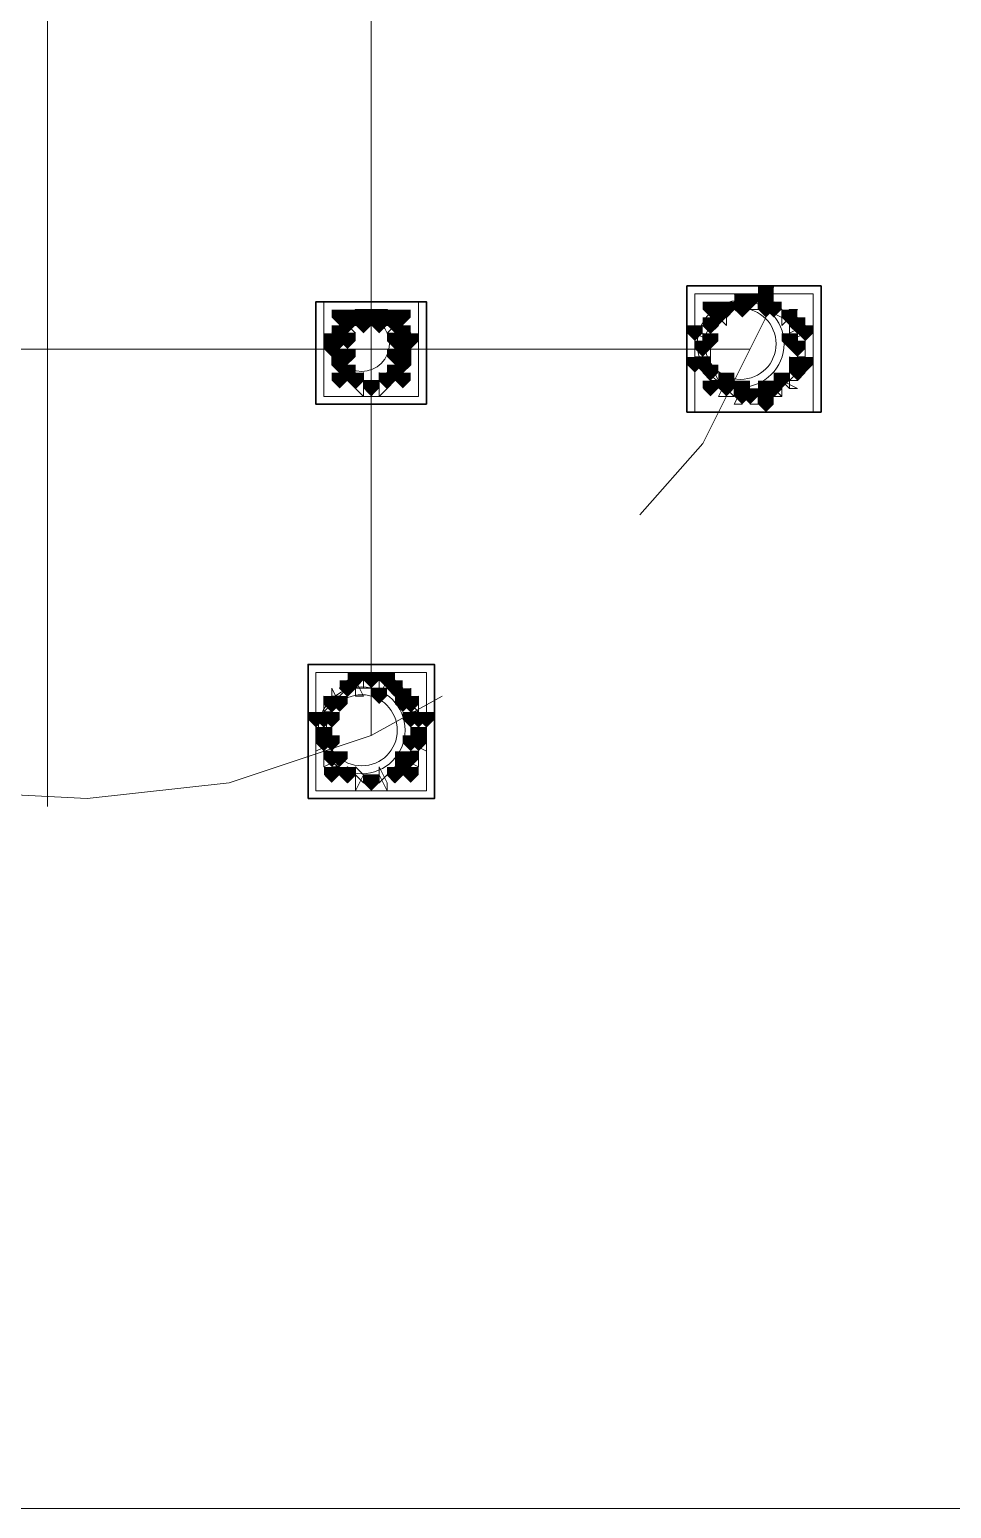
# Model space of a CAD drawing. Header units: millimetres. Extents: x 2315 to 4619, y 1334 to 1897.
# Drawn here: x 3555.89 to 3563.02, y 1530.21 to 1541.67 of the extents above; entities that cross this region are included whole.
import ezdxf

# ---------------------------------------------------------------- set-up
doc = ezdxf.new("R2010")
doc.units = ezdxf.units.MM
for name, color, linetype, true_color in [('PDF_10', 7, 'Continuous', 0x00b85c), ('PDF_AXIS', 7, 'Continuous', 0x00b85c), ('PDF_柱构件', 7, 'Continuous', 0x00b85c), ('PDF_转运站初步方案', 7, 'Continuous', 0x00b85c)]:
    doc.layers.add(name, color=color, linetype=linetype, true_color=true_color)
doc.layers.add('PDF_中心线层', color=1, linetype='Continuous')
doc.layers.add('PDF_粗实线层', color=7, linetype='Continuous')

msp = doc.modelspace()

# ---------------------------------------------------------------- hatches: boundary and pattern name
at = {"layer": 'PDF_10', "transparency": 33554559}
for points in [[(3561.467, 1539.62), (3561.406, 1539.62), (3561.406, 1539.558), (3561.467, 1539.497), (3561.528, 1539.558), (3561.528, 1539.62)], [(3561.467, 1539.62), (3561.406, 1539.62), (3561.406, 1539.558), (3561.467, 1539.497), (3561.528, 1539.558), (3561.528, 1539.62)], [(3561.467, 1539.62), (3561.406, 1539.62), (3561.406, 1539.558), (3561.467, 1539.497), (3561.528, 1539.558), (3561.528, 1539.62)], [(3558.413, 1539.497), (3558.351, 1539.497), (3558.351, 1539.436), (3558.413, 1539.375), (3558.474, 1539.436), (3558.474, 1539.497)], [(3558.413, 1539.497), (3558.351, 1539.497), (3558.351, 1539.436), (3558.413, 1539.375), (3558.474, 1539.436), (3558.474, 1539.497)], [(3558.535, 1539.497), (3558.474, 1539.497), (3558.474, 1539.436), (3558.535, 1539.375), (3558.596, 1539.436), (3558.596, 1539.497)], [(3558.535, 1539.497), (3558.474, 1539.497), (3558.474, 1539.436), (3558.535, 1539.375), (3558.596, 1539.436), (3558.596, 1539.497)], [(3558.657, 1539.497), (3558.596, 1539.497), (3558.596, 1539.436), (3558.657, 1539.375), (3558.718, 1539.436), (3558.718, 1539.497)], [(3558.657, 1539.497), (3558.596, 1539.497), (3558.596, 1539.436), (3558.657, 1539.375), (3558.718, 1539.436), (3558.718, 1539.497)], [(3561.283, 1539.558), (3561.222, 1539.558), (3561.222, 1539.497), (3561.283, 1539.436), (3561.344, 1539.497), (3561.344, 1539.558)], [(3561.283, 1539.558), (3561.222, 1539.558), (3561.222, 1539.497), (3561.283, 1539.436), (3561.344, 1539.497), (3561.344, 1539.558)], [(3561.283, 1539.558), (3561.222, 1539.558), (3561.222, 1539.497), (3561.283, 1539.436), (3561.344, 1539.497), (3561.344, 1539.558)], [(3561.65, 1539.558), (3561.589, 1539.558), (3561.589, 1539.497), (3561.65, 1539.436), (3561.711, 1539.497), (3561.711, 1539.558)], [(3561.65, 1539.558), (3561.589, 1539.558), (3561.589, 1539.497), (3561.65, 1539.436), (3561.711, 1539.497), (3561.711, 1539.558)], [(3558.29, 1539.375), (3558.229, 1539.375), (3558.229, 1539.314), (3558.29, 1539.253), (3558.351, 1539.314), (3558.351, 1539.375)], [(3558.29, 1539.375), (3558.229, 1539.375), (3558.229, 1539.314), (3558.29, 1539.253), (3558.351, 1539.314), (3558.351, 1539.375)], [(3558.29, 1539.375), (3558.229, 1539.375), (3558.229, 1539.314), (3558.29, 1539.253), (3558.351, 1539.314), (3558.351, 1539.375)], [(3558.779, 1539.375), (3558.718, 1539.375), (3558.718, 1539.314), (3558.779, 1539.253), (3558.84, 1539.314), (3558.84, 1539.375)], [(3558.779, 1539.375), (3558.718, 1539.375), (3558.718, 1539.314), (3558.779, 1539.253), (3558.84, 1539.314), (3558.84, 1539.375)], [(3558.779, 1539.375), (3558.718, 1539.375), (3558.718, 1539.314), (3558.779, 1539.253), (3558.84, 1539.314), (3558.84, 1539.375)], [(3561.161, 1539.436), (3561.1, 1539.436), (3561.1, 1539.375), (3561.161, 1539.314), (3561.222, 1539.375), (3561.222, 1539.436)], [(3561.161, 1539.436), (3561.1, 1539.436), (3561.1, 1539.375), (3561.161, 1539.314), (3561.222, 1539.375), (3561.222, 1539.436)], [(3561.161, 1539.436), (3561.1, 1539.436), (3561.1, 1539.375), (3561.161, 1539.314), (3561.222, 1539.375), (3561.222, 1539.436)], [(3561.833, 1539.436), (3561.772, 1539.436), (3561.772, 1539.375), (3561.833, 1539.314), (3561.894, 1539.375), (3561.894, 1539.436)], [(3561.833, 1539.436), (3561.772, 1539.436), (3561.772, 1539.375), (3561.833, 1539.314), (3561.894, 1539.375), (3561.894, 1539.436)], [(3558.229, 1539.253), (3558.168, 1539.253), (3558.168, 1539.192), (3558.229, 1539.131), (3558.29, 1539.192), (3558.29, 1539.253)], [(3558.229, 1539.253), (3558.168, 1539.253), (3558.168, 1539.192), (3558.229, 1539.131), (3558.29, 1539.192), (3558.29, 1539.253)], [(3558.779, 1539.253), (3558.718, 1539.253), (3558.718, 1539.192), (3558.779, 1539.131), (3558.84, 1539.192), (3558.84, 1539.253)], [(3558.779, 1539.253), (3558.718, 1539.253), (3558.718, 1539.192), (3558.779, 1539.131), (3558.84, 1539.192), (3558.84, 1539.253)], [(3561.1, 1539.253), (3561.039, 1539.253), (3561.039, 1539.192), (3561.1, 1539.131), (3561.161, 1539.192), (3561.161, 1539.253)], [(3561.1, 1539.253), (3561.039, 1539.253), (3561.039, 1539.192), (3561.1, 1539.131), (3561.161, 1539.192), (3561.161, 1539.253)], [(3561.833, 1539.253), (3561.772, 1539.253), (3561.772, 1539.192), (3561.833, 1539.131), (3561.894, 1539.192), (3561.894, 1539.253)], [(3561.833, 1539.253), (3561.772, 1539.253), (3561.772, 1539.192), (3561.833, 1539.131), (3561.894, 1539.192), (3561.894, 1539.253)], [(3558.29, 1539.131), (3558.229, 1539.131), (3558.229, 1539.07), (3558.29, 1539.009), (3558.351, 1539.07), (3558.351, 1539.131)], [(3558.29, 1539.131), (3558.229, 1539.131), (3558.229, 1539.07), (3558.29, 1539.009), (3558.351, 1539.07), (3558.351, 1539.131)], [(3558.779, 1539.131), (3558.718, 1539.131), (3558.718, 1539.07), (3558.779, 1539.009), (3558.84, 1539.07), (3558.84, 1539.131)], [(3558.779, 1539.131), (3558.718, 1539.131), (3558.718, 1539.07), (3558.779, 1539.009), (3558.84, 1539.07), (3558.84, 1539.131)], [(3561.161, 1539.07), (3561.1, 1539.07), (3561.1, 1539.009), (3561.161, 1538.948), (3561.222, 1539.009), (3561.222, 1539.07)], [(3561.161, 1539.07), (3561.1, 1539.07), (3561.1, 1539.009), (3561.161, 1538.948), (3561.222, 1539.009), (3561.222, 1539.07)], [(3561.161, 1539.07), (3561.1, 1539.07), (3561.1, 1539.009), (3561.161, 1538.948), (3561.222, 1539.009), (3561.222, 1539.07)], [(3561.833, 1539.07), (3561.772, 1539.07), (3561.772, 1539.009), (3561.833, 1538.948), (3561.894, 1539.009), (3561.894, 1539.07)], [(3561.833, 1539.07), (3561.772, 1539.07), (3561.772, 1539.009), (3561.833, 1538.948), (3561.894, 1539.009), (3561.894, 1539.07)], [(3558.413, 1539.009), (3558.351, 1539.009), (3558.351, 1538.948), (3558.413, 1538.887), (3558.474, 1538.948), (3558.474, 1539.009)], [(3558.413, 1539.009), (3558.351, 1539.009), (3558.351, 1538.948), (3558.413, 1538.887), (3558.474, 1538.948), (3558.474, 1539.009)], [(3558.413, 1539.009), (3558.351, 1539.009), (3558.351, 1538.948), (3558.413, 1538.887), (3558.474, 1538.948), (3558.474, 1539.009)], [(3558.535, 1538.948), (3558.474, 1538.948), (3558.474, 1538.887), (3558.535, 1538.825), (3558.596, 1538.887), (3558.596, 1538.948)], [(3558.535, 1538.948), (3558.474, 1538.948), (3558.474, 1538.887), (3558.535, 1538.825), (3558.596, 1538.887), (3558.596, 1538.948)], [(3558.657, 1539.009), (3558.596, 1539.009), (3558.596, 1538.948), (3558.657, 1538.887), (3558.718, 1538.948), (3558.718, 1539.009)], [(3558.657, 1539.009), (3558.596, 1539.009), (3558.596, 1538.948), (3558.657, 1538.887), (3558.718, 1538.948), (3558.718, 1539.009)], [(3558.657, 1539.009), (3558.596, 1539.009), (3558.596, 1538.948), (3558.657, 1538.887), (3558.718, 1538.948), (3558.718, 1539.009)], [(3561.283, 1538.948), (3561.222, 1538.948), (3561.222, 1538.887), (3561.283, 1538.825), (3561.344, 1538.887), (3561.344, 1538.948)], [(3561.283, 1538.948), (3561.222, 1538.948), (3561.222, 1538.887), (3561.283, 1538.825), (3561.344, 1538.887), (3561.344, 1538.948)], [(3561.65, 1538.948), (3561.589, 1538.948), (3561.589, 1538.887), (3561.65, 1538.825), (3561.711, 1538.887), (3561.711, 1538.948)], [(3561.65, 1538.948), (3561.589, 1538.948), (3561.589, 1538.887), (3561.65, 1538.825), (3561.711, 1538.887), (3561.711, 1538.948)], [(3561.467, 1538.887), (3561.406, 1538.887), (3561.406, 1538.825), (3561.467, 1538.764), (3561.528, 1538.825), (3561.528, 1538.887)], [(3561.467, 1538.887), (3561.406, 1538.887), (3561.406, 1538.825), (3561.467, 1538.764), (3561.528, 1538.825), (3561.528, 1538.887)], [(3558.351, 1536.627), (3558.29, 1536.627), (3558.29, 1536.565), (3558.351, 1536.504), (3558.413, 1536.565), (3558.413, 1536.627)], [(3558.351, 1536.627), (3558.29, 1536.627), (3558.29, 1536.565), (3558.351, 1536.504), (3558.413, 1536.565), (3558.413, 1536.627)], [(3558.535, 1536.688), (3558.474, 1536.688), (3558.474, 1536.627), (3558.535, 1536.565), (3558.596, 1536.627), (3558.596, 1536.688)], [(3558.535, 1536.688), (3558.474, 1536.688), (3558.474, 1536.627), (3558.535, 1536.565), (3558.596, 1536.627), (3558.596, 1536.688)], [(3558.718, 1536.627), (3558.657, 1536.627), (3558.657, 1536.565), (3558.718, 1536.504), (3558.779, 1536.565), (3558.779, 1536.627)], [(3558.718, 1536.627), (3558.657, 1536.627), (3558.657, 1536.565), (3558.718, 1536.504), (3558.779, 1536.565), (3558.779, 1536.627)], [(3558.229, 1536.504), (3558.168, 1536.504), (3558.168, 1536.443), (3558.229, 1536.382), (3558.29, 1536.443), (3558.29, 1536.504)], [(3558.229, 1536.504), (3558.168, 1536.504), (3558.168, 1536.443), (3558.229, 1536.382), (3558.29, 1536.443), (3558.29, 1536.504)], [(3558.84, 1536.504), (3558.779, 1536.504), (3558.779, 1536.443), (3558.84, 1536.382), (3558.901, 1536.443), (3558.901, 1536.504)], [(3558.84, 1536.504), (3558.779, 1536.504), (3558.779, 1536.443), (3558.84, 1536.382), (3558.901, 1536.443), (3558.901, 1536.504)], [(3558.168, 1536.26), (3558.107, 1536.26), (3558.107, 1536.199), (3558.168, 1536.138), (3558.229, 1536.199), (3558.229, 1536.26)], [(3558.168, 1536.26), (3558.107, 1536.26), (3558.107, 1536.199), (3558.168, 1536.138), (3558.229, 1536.199), (3558.229, 1536.26)], [(3558.901, 1536.26), (3558.84, 1536.26), (3558.84, 1536.199), (3558.901, 1536.138), (3558.962, 1536.199), (3558.962, 1536.26)], [(3558.901, 1536.26), (3558.84, 1536.26), (3558.84, 1536.199), (3558.901, 1536.138), (3558.962, 1536.199), (3558.962, 1536.26)], [(3558.229, 1536.077), (3558.168, 1536.077), (3558.168, 1536.016), (3558.229, 1535.955), (3558.29, 1536.016), (3558.29, 1536.077)], [(3558.229, 1536.077), (3558.168, 1536.077), (3558.168, 1536.016), (3558.229, 1535.955), (3558.29, 1536.016), (3558.29, 1536.077)], [(3558.84, 1536.077), (3558.779, 1536.077), (3558.779, 1536.016), (3558.84, 1535.955), (3558.901, 1536.016), (3558.901, 1536.077)], [(3558.84, 1536.077), (3558.779, 1536.077), (3558.779, 1536.016), (3558.84, 1535.955), (3558.901, 1536.016), (3558.901, 1536.077)], [(3558.351, 1535.955), (3558.29, 1535.955), (3558.29, 1535.894), (3558.351, 1535.832), (3558.413, 1535.894), (3558.413, 1535.955)], [(3558.351, 1535.955), (3558.29, 1535.955), (3558.29, 1535.894), (3558.351, 1535.832), (3558.413, 1535.894), (3558.413, 1535.955)], [(3558.351, 1535.955), (3558.29, 1535.955), (3558.29, 1535.894), (3558.351, 1535.832), (3558.413, 1535.894), (3558.413, 1535.955)], [(3558.718, 1535.955), (3558.657, 1535.955), (3558.657, 1535.894), (3558.718, 1535.832), (3558.779, 1535.894), (3558.779, 1535.955)], [(3558.718, 1535.955), (3558.657, 1535.955), (3558.657, 1535.894), (3558.718, 1535.832), (3558.779, 1535.894), (3558.779, 1535.955)], [(3558.718, 1535.955), (3558.657, 1535.955), (3558.657, 1535.894), (3558.718, 1535.832), (3558.779, 1535.894), (3558.779, 1535.955)], [(3558.535, 1535.894), (3558.474, 1535.894), (3558.474, 1535.832), (3558.535, 1535.771), (3558.596, 1535.832), (3558.596, 1535.894)], [(3558.535, 1535.894), (3558.474, 1535.894), (3558.474, 1535.832), (3558.535, 1535.771), (3558.596, 1535.832), (3558.596, 1535.894)]]:
    msp.add_hatch(color=256, dxfattribs=at).paths.add_polyline_path(points)
at = {"layer": 'PDF_柱构件', "transparency": 33554559}
for points in [[(3561.406, 1539.62), (3561.344, 1539.62), (3561.344, 1539.558), (3561.406, 1539.497), (3561.467, 1539.558), (3561.467, 1539.62)], [(3561.589, 1539.681), (3561.528, 1539.681), (3561.528, 1539.62), (3561.589, 1539.558), (3561.65, 1539.62), (3561.65, 1539.681)], [(3561.589, 1539.62), (3561.528, 1539.62), (3561.528, 1539.558), (3561.589, 1539.497), (3561.65, 1539.558), (3561.65, 1539.62)], [(3558.29, 1539.497), (3558.229, 1539.497), (3558.229, 1539.436), (3558.29, 1539.375), (3558.351, 1539.436), (3558.351, 1539.497)], [(3558.474, 1539.497), (3558.413, 1539.497), (3558.413, 1539.436), (3558.474, 1539.375), (3558.535, 1539.436), (3558.535, 1539.497)], [(3558.596, 1539.497), (3558.535, 1539.497), (3558.535, 1539.436), (3558.596, 1539.375), (3558.657, 1539.436), (3558.657, 1539.497)], [(3558.779, 1539.497), (3558.718, 1539.497), (3558.718, 1539.436), (3558.779, 1539.375), (3558.84, 1539.436), (3558.84, 1539.497)], [(3561.161, 1539.558), (3561.1, 1539.558), (3561.1, 1539.497), (3561.161, 1539.436), (3561.222, 1539.497), (3561.222, 1539.558)], [(3561.222, 1539.497), (3561.161, 1539.497), (3561.161, 1539.436), (3561.222, 1539.375), (3561.283, 1539.436), (3561.283, 1539.497)], [(3561.406, 1539.558), (3561.344, 1539.558), (3561.344, 1539.497), (3561.406, 1539.436), (3561.467, 1539.497), (3561.467, 1539.558)], [(3561.589, 1539.558), (3561.528, 1539.558), (3561.528, 1539.497), (3561.589, 1539.436), (3561.65, 1539.497), (3561.65, 1539.558)], [(3561.772, 1539.497), (3561.711, 1539.497), (3561.711, 1539.436), (3561.772, 1539.375), (3561.833, 1539.436), (3561.833, 1539.497)], [(3558.351, 1539.436), (3558.29, 1539.436), (3558.29, 1539.375), (3558.351, 1539.314), (3558.413, 1539.375), (3558.413, 1539.436)], [(3558.474, 1539.436), (3558.413, 1539.436), (3558.413, 1539.375), (3558.474, 1539.314), (3558.535, 1539.375), (3558.535, 1539.436)], [(3558.596, 1539.436), (3558.535, 1539.436), (3558.535, 1539.375), (3558.596, 1539.314), (3558.657, 1539.375), (3558.657, 1539.436)], [(3558.718, 1539.436), (3558.657, 1539.436), (3558.657, 1539.375), (3558.718, 1539.314), (3558.779, 1539.375), (3558.779, 1539.436)], [(3561.039, 1539.375), (3560.978, 1539.375), (3560.978, 1539.314), (3561.039, 1539.253), (3561.1, 1539.314), (3561.1, 1539.375)], [(3561.894, 1539.375), (3561.833, 1539.375), (3561.833, 1539.314), (3561.894, 1539.253), (3561.955, 1539.314), (3561.955, 1539.375)], [(3558.229, 1539.314), (3558.168, 1539.314), (3558.168, 1539.253), (3558.229, 1539.192), (3558.29, 1539.253), (3558.29, 1539.314)], [(3558.29, 1539.314), (3558.229, 1539.314), (3558.229, 1539.253), (3558.29, 1539.192), (3558.351, 1539.253), (3558.351, 1539.314)], [(3558.351, 1539.314), (3558.29, 1539.314), (3558.29, 1539.253), (3558.351, 1539.192), (3558.413, 1539.253), (3558.413, 1539.314)], [(3558.718, 1539.314), (3558.657, 1539.314), (3558.657, 1539.253), (3558.718, 1539.192), (3558.779, 1539.253), (3558.779, 1539.314)], [(3558.779, 1539.314), (3558.718, 1539.314), (3558.718, 1539.253), (3558.779, 1539.192), (3558.84, 1539.253), (3558.84, 1539.314)], [(3558.84, 1539.314), (3558.779, 1539.314), (3558.779, 1539.253), (3558.84, 1539.192), (3558.901, 1539.253), (3558.901, 1539.314)], [(3561.161, 1539.314), (3561.1, 1539.314), (3561.1, 1539.253), (3561.161, 1539.192), (3561.222, 1539.253), (3561.222, 1539.314)], [(3561.772, 1539.314), (3561.711, 1539.314), (3561.711, 1539.253), (3561.772, 1539.192), (3561.833, 1539.253), (3561.833, 1539.314)], [(3558.29, 1539.192), (3558.229, 1539.192), (3558.229, 1539.131), (3558.29, 1539.07), (3558.351, 1539.131), (3558.351, 1539.192)], [(3558.351, 1539.192), (3558.29, 1539.192), (3558.29, 1539.131), (3558.351, 1539.07), (3558.413, 1539.131), (3558.413, 1539.192)], [(3558.718, 1539.192), (3558.657, 1539.192), (3558.657, 1539.131), (3558.718, 1539.07), (3558.779, 1539.131), (3558.779, 1539.192)], [(3558.779, 1539.192), (3558.718, 1539.192), (3558.718, 1539.131), (3558.779, 1539.07), (3558.84, 1539.131), (3558.84, 1539.192)], [(3561.039, 1539.131), (3560.978, 1539.131), (3560.978, 1539.07), (3561.039, 1539.009), (3561.1, 1539.07), (3561.1, 1539.131)], [(3561.1, 1539.131), (3561.039, 1539.131), (3561.039, 1539.07), (3561.1, 1539.009), (3561.161, 1539.07), (3561.161, 1539.131)], [(3561.833, 1539.131), (3561.772, 1539.131), (3561.772, 1539.07), (3561.833, 1539.009), (3561.894, 1539.07), (3561.894, 1539.131)], [(3561.894, 1539.131), (3561.833, 1539.131), (3561.833, 1539.07), (3561.894, 1539.009), (3561.955, 1539.07), (3561.955, 1539.131)], [(3558.351, 1539.07), (3558.29, 1539.07), (3558.29, 1539.009), (3558.351, 1538.948), (3558.413, 1539.009), (3558.413, 1539.07)], [(3558.718, 1539.07), (3558.657, 1539.07), (3558.657, 1539.009), (3558.718, 1538.948), (3558.779, 1539.009), (3558.779, 1539.07)], [(3558.29, 1539.009), (3558.229, 1539.009), (3558.229, 1538.948), (3558.29, 1538.887), (3558.351, 1538.948), (3558.351, 1539.009)], [(3558.779, 1539.009), (3558.718, 1539.009), (3558.718, 1538.948), (3558.779, 1538.887), (3558.84, 1538.948), (3558.84, 1539.009)], [(3561.161, 1538.948), (3561.1, 1538.948), (3561.1, 1538.887), (3561.161, 1538.825), (3561.222, 1538.887), (3561.222, 1538.948)], [(3561.283, 1539.009), (3561.222, 1539.009), (3561.222, 1538.948), (3561.283, 1538.887), (3561.344, 1538.948), (3561.344, 1539.009)], [(3561.406, 1538.948), (3561.344, 1538.948), (3561.344, 1538.887), (3561.406, 1538.825), (3561.467, 1538.887), (3561.467, 1538.948)], [(3561.589, 1538.948), (3561.528, 1538.948), (3561.528, 1538.887), (3561.589, 1538.825), (3561.65, 1538.887), (3561.65, 1538.948)], [(3561.711, 1539.009), (3561.65, 1539.009), (3561.65, 1538.948), (3561.711, 1538.887), (3561.772, 1538.948), (3561.772, 1539.009)], [(3561.406, 1538.887), (3561.344, 1538.887), (3561.344, 1538.825), (3561.406, 1538.764), (3561.467, 1538.825), (3561.467, 1538.887)], [(3561.589, 1538.887), (3561.528, 1538.887), (3561.528, 1538.825), (3561.589, 1538.764), (3561.65, 1538.825), (3561.65, 1538.887)], [(3561.589, 1538.825), (3561.528, 1538.825), (3561.528, 1538.764), (3561.589, 1538.703), (3561.65, 1538.764), (3561.65, 1538.825)], [(3558.413, 1536.688), (3558.351, 1536.688), (3558.351, 1536.627), (3558.413, 1536.565), (3558.474, 1536.627), (3558.474, 1536.688)], [(3558.657, 1536.688), (3558.596, 1536.688), (3558.596, 1536.627), (3558.657, 1536.565), (3558.718, 1536.627), (3558.718, 1536.688)], [(3558.29, 1536.504), (3558.229, 1536.504), (3558.229, 1536.443), (3558.29, 1536.382), (3558.351, 1536.443), (3558.351, 1536.504)], [(3558.596, 1536.565), (3558.535, 1536.565), (3558.535, 1536.504), (3558.596, 1536.443), (3558.657, 1536.504), (3558.657, 1536.565)], [(3558.779, 1536.565), (3558.718, 1536.565), (3558.718, 1536.504), (3558.779, 1536.443), (3558.84, 1536.504), (3558.84, 1536.565)], [(3558.779, 1536.504), (3558.718, 1536.504), (3558.718, 1536.443), (3558.779, 1536.382), (3558.84, 1536.443), (3558.84, 1536.504)], [(3558.107, 1536.382), (3558.046, 1536.382), (3558.046, 1536.321), (3558.107, 1536.26), (3558.168, 1536.321), (3558.168, 1536.382)], [(3558.168, 1536.382), (3558.107, 1536.382), (3558.107, 1536.321), (3558.168, 1536.26), (3558.229, 1536.321), (3558.229, 1536.382)], [(3558.229, 1536.382), (3558.168, 1536.382), (3558.168, 1536.321), (3558.229, 1536.26), (3558.29, 1536.321), (3558.29, 1536.382)], [(3558.84, 1536.382), (3558.779, 1536.382), (3558.779, 1536.321), (3558.84, 1536.26), (3558.901, 1536.321), (3558.901, 1536.382)], [(3558.901, 1536.382), (3558.84, 1536.382), (3558.84, 1536.321), (3558.901, 1536.26), (3558.962, 1536.321), (3558.962, 1536.382)], [(3558.962, 1536.382), (3558.901, 1536.382), (3558.901, 1536.321), (3558.962, 1536.26), (3559.023, 1536.321), (3559.023, 1536.382)], [(3558.168, 1536.199), (3558.107, 1536.199), (3558.107, 1536.138), (3558.168, 1536.077), (3558.229, 1536.138), (3558.229, 1536.199)], [(3558.229, 1536.199), (3558.168, 1536.199), (3558.168, 1536.138), (3558.229, 1536.077), (3558.29, 1536.138), (3558.29, 1536.199)], [(3558.84, 1536.199), (3558.779, 1536.199), (3558.779, 1536.138), (3558.84, 1536.077), (3558.901, 1536.138), (3558.901, 1536.199)], [(3558.901, 1536.199), (3558.84, 1536.199), (3558.84, 1536.138), (3558.901, 1536.077), (3558.962, 1536.138), (3558.962, 1536.199)], [(3558.29, 1536.077), (3558.229, 1536.077), (3558.229, 1536.016), (3558.29, 1535.955), (3558.351, 1536.016), (3558.351, 1536.077)], [(3558.779, 1536.077), (3558.718, 1536.077), (3558.718, 1536.016), (3558.779, 1535.955), (3558.84, 1536.016), (3558.84, 1536.077)], [(3558.229, 1535.955), (3558.168, 1535.955), (3558.168, 1535.894), (3558.229, 1535.832), (3558.29, 1535.894), (3558.29, 1535.955)], [(3558.779, 1536.016), (3558.718, 1536.016), (3558.718, 1535.955), (3558.779, 1535.894), (3558.84, 1535.955), (3558.84, 1536.016)], [(3558.84, 1535.955), (3558.779, 1535.955), (3558.779, 1535.894), (3558.84, 1535.832), (3558.901, 1535.894), (3558.901, 1535.955)]]:
    msp.add_hatch(color=256, dxfattribs=at).paths.add_polyline_path(points)
at = {"layer": 'PDF_转运站初步方案', "transparency": 33554559}
for points in [[(3561.467, 1539.62), (3561.406, 1539.62), (3561.406, 1539.558), (3561.467, 1539.497), (3561.528, 1539.558), (3561.528, 1539.62)], [(3561.467, 1539.62), (3561.406, 1539.62), (3561.406, 1539.558), (3561.467, 1539.497), (3561.528, 1539.558), (3561.528, 1539.62)], [(3558.413, 1539.497), (3558.351, 1539.497), (3558.351, 1539.436), (3558.413, 1539.375), (3558.474, 1539.436), (3558.474, 1539.497)], [(3558.413, 1539.497), (3558.351, 1539.497), (3558.351, 1539.436), (3558.413, 1539.375), (3558.474, 1539.436), (3558.474, 1539.497)], [(3558.535, 1539.497), (3558.474, 1539.497), (3558.474, 1539.436), (3558.535, 1539.375), (3558.596, 1539.436), (3558.596, 1539.497)], [(3558.535, 1539.497), (3558.474, 1539.497), (3558.474, 1539.436), (3558.535, 1539.375), (3558.596, 1539.436), (3558.596, 1539.497)], [(3558.657, 1539.497), (3558.596, 1539.497), (3558.596, 1539.436), (3558.657, 1539.375), (3558.718, 1539.436), (3558.718, 1539.497)], [(3558.657, 1539.497), (3558.596, 1539.497), (3558.596, 1539.436), (3558.657, 1539.375), (3558.718, 1539.436), (3558.718, 1539.497)], [(3561.283, 1539.558), (3561.222, 1539.558), (3561.222, 1539.497), (3561.283, 1539.436), (3561.344, 1539.497), (3561.344, 1539.558)], [(3561.283, 1539.558), (3561.222, 1539.558), (3561.222, 1539.497), (3561.283, 1539.436), (3561.344, 1539.497), (3561.344, 1539.558)], [(3561.65, 1539.558), (3561.589, 1539.558), (3561.589, 1539.497), (3561.65, 1539.436), (3561.711, 1539.497), (3561.711, 1539.558)], [(3561.65, 1539.558), (3561.589, 1539.558), (3561.589, 1539.497), (3561.65, 1539.436), (3561.711, 1539.497), (3561.711, 1539.558)], [(3558.29, 1539.375), (3558.229, 1539.375), (3558.229, 1539.314), (3558.29, 1539.253), (3558.351, 1539.314), (3558.351, 1539.375)], [(3558.29, 1539.375), (3558.229, 1539.375), (3558.229, 1539.314), (3558.29, 1539.253), (3558.351, 1539.314), (3558.351, 1539.375)], [(3558.779, 1539.375), (3558.718, 1539.375), (3558.718, 1539.314), (3558.779, 1539.253), (3558.84, 1539.314), (3558.84, 1539.375)], [(3558.779, 1539.375), (3558.718, 1539.375), (3558.718, 1539.314), (3558.779, 1539.253), (3558.84, 1539.314), (3558.84, 1539.375)], [(3561.161, 1539.436), (3561.1, 1539.436), (3561.1, 1539.375), (3561.161, 1539.314), (3561.222, 1539.375), (3561.222, 1539.436)], [(3561.161, 1539.436), (3561.1, 1539.436), (3561.1, 1539.375), (3561.161, 1539.314), (3561.222, 1539.375), (3561.222, 1539.436)], [(3561.833, 1539.436), (3561.772, 1539.436), (3561.772, 1539.375), (3561.833, 1539.314), (3561.894, 1539.375), (3561.894, 1539.436)], [(3561.833, 1539.436), (3561.772, 1539.436), (3561.772, 1539.375), (3561.833, 1539.314), (3561.894, 1539.375), (3561.894, 1539.436)], [(3558.229, 1539.253), (3558.168, 1539.253), (3558.168, 1539.192), (3558.229, 1539.131), (3558.29, 1539.192), (3558.29, 1539.253)], [(3558.229, 1539.253), (3558.168, 1539.253), (3558.168, 1539.192), (3558.229, 1539.131), (3558.29, 1539.192), (3558.29, 1539.253)], [(3558.779, 1539.253), (3558.718, 1539.253), (3558.718, 1539.192), (3558.779, 1539.131), (3558.84, 1539.192), (3558.84, 1539.253)], [(3558.779, 1539.253), (3558.718, 1539.253), (3558.718, 1539.192), (3558.779, 1539.131), (3558.84, 1539.192), (3558.84, 1539.253)], [(3561.1, 1539.253), (3561.039, 1539.253), (3561.039, 1539.192), (3561.1, 1539.131), (3561.161, 1539.192), (3561.161, 1539.253)], [(3561.1, 1539.253), (3561.039, 1539.253), (3561.039, 1539.192), (3561.1, 1539.131), (3561.161, 1539.192), (3561.161, 1539.253)], [(3561.833, 1539.253), (3561.772, 1539.253), (3561.772, 1539.192), (3561.833, 1539.131), (3561.894, 1539.192), (3561.894, 1539.253)], [(3561.833, 1539.253), (3561.772, 1539.253), (3561.772, 1539.192), (3561.833, 1539.131), (3561.894, 1539.192), (3561.894, 1539.253)], [(3558.29, 1539.131), (3558.229, 1539.131), (3558.229, 1539.07), (3558.29, 1539.009), (3558.351, 1539.07), (3558.351, 1539.131)], [(3558.29, 1539.131), (3558.229, 1539.131), (3558.229, 1539.07), (3558.29, 1539.009), (3558.351, 1539.07), (3558.351, 1539.131)], [(3558.779, 1539.131), (3558.718, 1539.131), (3558.718, 1539.07), (3558.779, 1539.009), (3558.84, 1539.07), (3558.84, 1539.131)], [(3558.779, 1539.131), (3558.718, 1539.131), (3558.718, 1539.07), (3558.779, 1539.009), (3558.84, 1539.07), (3558.84, 1539.131)], [(3561.161, 1539.07), (3561.1, 1539.07), (3561.1, 1539.009), (3561.161, 1538.948), (3561.222, 1539.009), (3561.222, 1539.07)], [(3561.161, 1539.07), (3561.1, 1539.07), (3561.1, 1539.009), (3561.161, 1538.948), (3561.222, 1539.009), (3561.222, 1539.07)], [(3561.833, 1539.07), (3561.772, 1539.07), (3561.772, 1539.009), (3561.833, 1538.948), (3561.894, 1539.009), (3561.894, 1539.07)], [(3561.833, 1539.07), (3561.772, 1539.07), (3561.772, 1539.009), (3561.833, 1538.948), (3561.894, 1539.009), (3561.894, 1539.07)], [(3558.413, 1539.009), (3558.351, 1539.009), (3558.351, 1538.948), (3558.413, 1538.887), (3558.474, 1538.948), (3558.474, 1539.009)], [(3558.413, 1539.009), (3558.351, 1539.009), (3558.351, 1538.948), (3558.413, 1538.887), (3558.474, 1538.948), (3558.474, 1539.009)], [(3558.535, 1538.948), (3558.474, 1538.948), (3558.474, 1538.887), (3558.535, 1538.825), (3558.596, 1538.887), (3558.596, 1538.948)], [(3558.535, 1538.948), (3558.474, 1538.948), (3558.474, 1538.887), (3558.535, 1538.825), (3558.596, 1538.887), (3558.596, 1538.948)], [(3558.657, 1539.009), (3558.596, 1539.009), (3558.596, 1538.948), (3558.657, 1538.887), (3558.718, 1538.948), (3558.718, 1539.009)], [(3558.657, 1539.009), (3558.596, 1539.009), (3558.596, 1538.948), (3558.657, 1538.887), (3558.718, 1538.948), (3558.718, 1539.009)], [(3561.283, 1538.948), (3561.222, 1538.948), (3561.222, 1538.887), (3561.283, 1538.825), (3561.344, 1538.887), (3561.344, 1538.948)], [(3561.283, 1538.948), (3561.222, 1538.948), (3561.222, 1538.887), (3561.283, 1538.825), (3561.344, 1538.887), (3561.344, 1538.948)], [(3561.65, 1538.948), (3561.589, 1538.948), (3561.589, 1538.887), (3561.65, 1538.825), (3561.711, 1538.887), (3561.711, 1538.948)], [(3561.65, 1538.948), (3561.589, 1538.948), (3561.589, 1538.887), (3561.65, 1538.825), (3561.711, 1538.887), (3561.711, 1538.948)], [(3561.467, 1538.887), (3561.406, 1538.887), (3561.406, 1538.825), (3561.467, 1538.764), (3561.528, 1538.825), (3561.528, 1538.887)], [(3561.467, 1538.887), (3561.406, 1538.887), (3561.406, 1538.825), (3561.467, 1538.764), (3561.528, 1538.825), (3561.528, 1538.887)], [(3558.351, 1536.627), (3558.29, 1536.627), (3558.29, 1536.565), (3558.351, 1536.504), (3558.413, 1536.565), (3558.413, 1536.627)], [(3558.351, 1536.627), (3558.29, 1536.627), (3558.29, 1536.565), (3558.351, 1536.504), (3558.413, 1536.565), (3558.413, 1536.627)], [(3558.535, 1536.688), (3558.474, 1536.688), (3558.474, 1536.627), (3558.535, 1536.565), (3558.596, 1536.627), (3558.596, 1536.688)], [(3558.535, 1536.688), (3558.474, 1536.688), (3558.474, 1536.627), (3558.535, 1536.565), (3558.596, 1536.627), (3558.596, 1536.688)], [(3558.718, 1536.627), (3558.657, 1536.627), (3558.657, 1536.565), (3558.718, 1536.504), (3558.779, 1536.565), (3558.779, 1536.627)], [(3558.718, 1536.627), (3558.657, 1536.627), (3558.657, 1536.565), (3558.718, 1536.504), (3558.779, 1536.565), (3558.779, 1536.627)], [(3558.229, 1536.504), (3558.168, 1536.504), (3558.168, 1536.443), (3558.229, 1536.382), (3558.29, 1536.443), (3558.29, 1536.504)], [(3558.229, 1536.504), (3558.168, 1536.504), (3558.168, 1536.443), (3558.229, 1536.382), (3558.29, 1536.443), (3558.29, 1536.504)], [(3558.84, 1536.504), (3558.779, 1536.504), (3558.779, 1536.443), (3558.84, 1536.382), (3558.901, 1536.443), (3558.901, 1536.504)], [(3558.84, 1536.504), (3558.779, 1536.504), (3558.779, 1536.443), (3558.84, 1536.382), (3558.901, 1536.443), (3558.901, 1536.504)], [(3558.168, 1536.26), (3558.107, 1536.26), (3558.107, 1536.199), (3558.168, 1536.138), (3558.229, 1536.199), (3558.229, 1536.26)], [(3558.168, 1536.26), (3558.107, 1536.26), (3558.107, 1536.199), (3558.168, 1536.138), (3558.229, 1536.199), (3558.229, 1536.26)], [(3558.901, 1536.26), (3558.84, 1536.26), (3558.84, 1536.199), (3558.901, 1536.138), (3558.962, 1536.199), (3558.962, 1536.26)], [(3558.901, 1536.26), (3558.84, 1536.26), (3558.84, 1536.199), (3558.901, 1536.138), (3558.962, 1536.199), (3558.962, 1536.26)], [(3558.229, 1536.077), (3558.168, 1536.077), (3558.168, 1536.016), (3558.229, 1535.955), (3558.29, 1536.016), (3558.29, 1536.077)], [(3558.229, 1536.077), (3558.168, 1536.077), (3558.168, 1536.016), (3558.229, 1535.955), (3558.29, 1536.016), (3558.29, 1536.077)], [(3558.84, 1536.077), (3558.779, 1536.077), (3558.779, 1536.016), (3558.84, 1535.955), (3558.901, 1536.016), (3558.901, 1536.077)], [(3558.84, 1536.077), (3558.779, 1536.077), (3558.779, 1536.016), (3558.84, 1535.955), (3558.901, 1536.016), (3558.901, 1536.077)], [(3558.351, 1535.955), (3558.29, 1535.955), (3558.29, 1535.894), (3558.351, 1535.832), (3558.413, 1535.894), (3558.413, 1535.955)], [(3558.351, 1535.955), (3558.29, 1535.955), (3558.29, 1535.894), (3558.351, 1535.832), (3558.413, 1535.894), (3558.413, 1535.955)], [(3558.718, 1535.955), (3558.657, 1535.955), (3558.657, 1535.894), (3558.718, 1535.832), (3558.779, 1535.894), (3558.779, 1535.955)], [(3558.718, 1535.955), (3558.657, 1535.955), (3558.657, 1535.894), (3558.718, 1535.832), (3558.779, 1535.894), (3558.779, 1535.955)], [(3558.535, 1535.894), (3558.474, 1535.894), (3558.474, 1535.832), (3558.535, 1535.771), (3558.596, 1535.832), (3558.596, 1535.894)], [(3558.535, 1535.894), (3558.474, 1535.894), (3558.474, 1535.832), (3558.535, 1535.771), (3558.596, 1535.832), (3558.596, 1535.894)]]:
    msp.add_hatch(color=256, dxfattribs=at).paths.add_polyline_path(points)

# ---------------------------------------------------------------- linework, layer by layer
at = {"layer": 'PDF_10', "lineweight": 18}
for points in [[(3558.535, 1539.436), (3558.535, 1539.497)], [(3561.283, 1539.497), (3561.344, 1539.497)], [(3561.467, 1539.558), (3561.528, 1539.558)], [(3561.711, 1539.497), (3561.65, 1539.497), (3561.711, 1539.497)], [(3558.29, 1539.314), (3558.29, 1539.375)], [(3558.351, 1539.375), (3558.413, 1539.436), (3558.413, 1539.375)], [(3558.474, 1539.436), (3558.596, 1539.436)], [(3558.657, 1539.375), (3558.657, 1539.436), (3558.718, 1539.375)], [(3558.779, 1539.375), (3558.779, 1539.314)], [(3561.161, 1539.314), (3561.161, 1539.375)], [(3561.833, 1539.375), (3561.772, 1539.375), (3561.833, 1539.314)], [(3558.229, 1539.131), (3558.229, 1539.192), (3558.29, 1539.192)], [(3558.84, 1539.192), (3558.779, 1539.192), (3558.779, 1539.131)], [(3561.1, 1539.131), (3561.1, 1539.192), (3561.161, 1539.192)], [(3561.894, 1539.192), (3561.833, 1539.192), (3561.833, 1539.131)], [(3558.29, 1539.009), (3558.29, 1539.07), (3558.29, 1539.009)], [(3558.779, 1539.009), (3558.779, 1539.07), (3558.779, 1539.009)], [(3558.413, 1538.948), (3558.351, 1538.948)], [(3558.535, 1538.948), (3558.535, 1538.887)], [(3558.718, 1538.948), (3558.657, 1538.948)], [(3561.161, 1538.948), (3561.161, 1539.009)], [(3561.772, 1539.009), (3561.833, 1539.009), (3561.772, 1538.948)], [(3558.596, 1538.887), (3558.474, 1538.887)], [(3561.344, 1538.825), (3561.283, 1538.887), (3561.283, 1538.825)], [(3561.528, 1538.825), (3561.467, 1538.825), (3561.467, 1538.764)], [(3561.711, 1538.887), (3561.65, 1538.825)], [(3561.65, 1538.887), (3561.711, 1538.825)], [(3558.596, 1536.627), (3558.474, 1536.627)], [(3558.535, 1536.565), (3558.535, 1536.627)], [(3558.351, 1536.504), (3558.351, 1536.565), (3558.29, 1536.504)], [(3558.779, 1536.504), (3558.718, 1536.565), (3558.718, 1536.504)], [(3558.229, 1536.443), (3558.168, 1536.382)], [(3558.229, 1536.382), (3558.168, 1536.443)], [(3558.901, 1536.382), (3558.84, 1536.443)], [(3558.84, 1536.382), (3558.901, 1536.443)], [(3558.168, 1536.26), (3558.168, 1536.199), (3558.107, 1536.199)], [(3558.962, 1536.199), (3558.901, 1536.199), (3558.901, 1536.26)], [(3558.168, 1536.077), (3558.229, 1536.016)], [(3558.229, 1536.077), (3558.168, 1536.016)], [(3558.84, 1536.016), (3558.901, 1536.077)], [(3558.84, 1536.077), (3558.901, 1536.016)], [(3558.29, 1535.894), (3558.351, 1535.894)], [(3558.474, 1535.832), (3558.596, 1535.832)], [(3558.535, 1535.894), (3558.535, 1535.832)], [(3558.718, 1535.894), (3558.779, 1535.894)]]:
    msp.add_lwpolyline(points, dxfattribs=at)
at = {"layer": 'PDF_AXIS', "lineweight": 18}
for points in [[(3561.955, 1538.703), (3561.955, 1539.62), (3561.039, 1539.62), (3561.039, 1538.703)], [(3558.901, 1538.825), (3558.901, 1539.558), (3558.168, 1539.558), (3558.168, 1538.825)], [(3558.107, 1535.771), (3558.107, 1536.688), (3558.962, 1536.688), (3558.962, 1535.771)]]:
    msp.add_lwpolyline(points, close=True, dxfattribs=at)
at = {"layer": 'PDF_中心线层', "color": 112, "lineweight": 18, "true_color": 0x00b85c}
msp.add_lwpolyline([(3556.03, 1535.649), (3556.03, 1547.682)], close=True, dxfattribs=at)
for points in [[(3558.535, 1547.133), (3558.535, 1536.199)], [(3550.044, 1541.635), (3550.044, 1541.085), (3550.289, 1539.986), (3550.716, 1538.948), (3551.327, 1537.97), (3552.121, 1537.176), (3553.037, 1536.504), (3554.076, 1536.016), (3555.175, 1535.771), (3556.336, 1535.71), (3557.435, 1535.832), (3558.535, 1536.199), (3559.084, 1536.504)], [(3560.612, 1537.909), (3561.1, 1538.459), (3561.589, 1539.436), (3561.65, 1539.681)], [(3550.594, 1539.192), (3561.467, 1539.192)]]:
    msp.add_lwpolyline(points, dxfattribs=at)
at = {"layer": 'PDF_柱构件', "lineweight": 18}
for points in [[(3561.344, 1539.62), (3561.406, 1539.497), (3561.406, 1539.62)], [(3561.467, 1539.497), (3561.528, 1539.497), (3561.528, 1539.62), (3561.467, 1539.62)], [(3561.589, 1539.62), (3561.589, 1539.497)], [(3558.351, 1539.375), (3558.474, 1539.375), (3558.413, 1539.497), (3558.351, 1539.436)], [(3558.413, 1539.497), (3558.474, 1539.375), (3558.474, 1539.497)], [(3558.474, 1539.436), (3558.596, 1539.436), (3558.596, 1539.497), (3558.474, 1539.497)], [(3558.596, 1539.497), (3558.596, 1539.375), (3558.657, 1539.497)], [(3558.596, 1539.375), (3558.657, 1539.375), (3558.718, 1539.436), (3558.657, 1539.497)], [(3561.161, 1539.497), (3561.283, 1539.375), (3561.283, 1539.436)], [(3561.283, 1539.436), (3561.344, 1539.497), (3561.344, 1539.558), (3561.222, 1539.497)], [(3561.589, 1539.497), (3561.711, 1539.436), (3561.711, 1539.497), (3561.65, 1539.558)], [(3561.772, 1539.497), (3561.711, 1539.436), (3561.711, 1539.375), (3561.833, 1539.497)], [(3558.29, 1539.253), (3558.351, 1539.314), (3558.29, 1539.375), (3558.229, 1539.314)], [(3558.29, 1539.436), (3558.351, 1539.314), (3558.413, 1539.314)], [(3558.779, 1539.436), (3558.657, 1539.314), (3558.718, 1539.314)], [(3558.718, 1539.314), (3558.779, 1539.253), (3558.84, 1539.314), (3558.779, 1539.375)], [(3561.161, 1539.314), (3561.222, 1539.375), (3561.161, 1539.436), (3561.1, 1539.375)], [(3561.772, 1539.375), (3561.772, 1539.314), (3561.894, 1539.375), (3561.833, 1539.436)], [(3558.229, 1539.253), (3558.351, 1539.253)], [(3558.29, 1539.131), (3558.29, 1539.253), (3558.229, 1539.253), (3558.229, 1539.131)], [(3558.84, 1539.253), (3558.718, 1539.253)], [(3558.779, 1539.253), (3558.779, 1539.131), (3558.84, 1539.131), (3558.84, 1539.253)], [(3561.039, 1539.314), (3561.161, 1539.253)], [(3561.161, 1539.131), (3561.161, 1539.253), (3561.039, 1539.253), (3561.039, 1539.131)], [(3561.894, 1539.314), (3561.772, 1539.253)], [(3561.833, 1539.253), (3561.833, 1539.131), (3561.894, 1539.131), (3561.894, 1539.253)], [(3558.229, 1539.07), (3558.351, 1539.131), (3558.229, 1539.131)], [(3558.351, 1539.009), (3558.29, 1539.131), (3558.229, 1539.07), (3558.29, 1539.009)], [(3558.84, 1539.131), (3558.718, 1539.131), (3558.84, 1539.07)], [(3558.779, 1539.131), (3558.718, 1539.009), (3558.779, 1539.009), (3558.84, 1539.07)], [(3561.039, 1539.07), (3561.161, 1539.07), (3561.161, 1539.131)], [(3561.894, 1539.07), (3561.772, 1539.131), (3561.772, 1539.07)], [(3561.222, 1538.948), (3561.161, 1539.07), (3561.1, 1539.009), (3561.161, 1538.948)], [(3561.772, 1539.07), (3561.772, 1538.948), (3561.833, 1538.948), (3561.894, 1539.009)], [(3558.29, 1538.948), (3558.413, 1539.009), (3558.351, 1539.009)], [(3558.474, 1538.948), (3558.351, 1539.009), (3558.351, 1538.948), (3558.413, 1538.887)], [(3558.474, 1538.825), (3558.474, 1538.948), (3558.474, 1539.009), (3558.413, 1538.887)], [(3558.596, 1538.948), (3558.474, 1538.948), (3558.474, 1538.887), (3558.596, 1538.887)], [(3558.657, 1538.887), (3558.596, 1539.009), (3558.596, 1538.948), (3558.596, 1538.825)], [(3558.657, 1539.009), (3558.596, 1538.948), (3558.657, 1538.887), (3558.718, 1538.948)], [(3558.779, 1538.948), (3558.718, 1539.009), (3558.657, 1539.009)], [(3561.161, 1538.887), (3561.283, 1538.948)], [(3561.344, 1538.887), (3561.283, 1538.948), (3561.222, 1538.825), (3561.344, 1538.825)], [(3561.711, 1538.948), (3561.589, 1538.887), (3561.65, 1538.825), (3561.711, 1538.825)], [(3561.833, 1538.887), (3561.711, 1538.948), (3561.772, 1538.887)], [(3561.406, 1538.764), (3561.406, 1538.887), (3561.344, 1538.764)], [(3561.528, 1538.825), (3561.467, 1538.825), (3561.467, 1538.764), (3561.528, 1538.764)], [(3561.589, 1538.764), (3561.589, 1538.887)], [(3558.413, 1536.565), (3558.351, 1536.504), (3558.29, 1536.565), (3558.351, 1536.627)], [(3558.413, 1536.627), (3558.474, 1536.504), (3558.413, 1536.504)], [(3558.596, 1536.565), (3558.474, 1536.565), (3558.474, 1536.627), (3558.596, 1536.627)], [(3558.657, 1536.627), (3558.596, 1536.504)], [(3558.718, 1536.504), (3558.657, 1536.565), (3558.718, 1536.627), (3558.779, 1536.565)], [(3558.29, 1536.443), (3558.229, 1536.382), (3558.168, 1536.382), (3558.168, 1536.504)], [(3558.229, 1536.565), (3558.29, 1536.443), (3558.229, 1536.504)], [(3558.84, 1536.504), (3558.779, 1536.443), (3558.84, 1536.565)], [(3558.84, 1536.382), (3558.779, 1536.443), (3558.901, 1536.504), (3558.901, 1536.382)], [(3558.107, 1536.321), (3558.229, 1536.321)], [(3558.962, 1536.321), (3558.84, 1536.321)], [(3558.229, 1536.26), (3558.229, 1536.199), (3558.107, 1536.199), (3558.107, 1536.26)], [(3558.84, 1536.199), (3558.84, 1536.26), (3558.962, 1536.26), (3558.962, 1536.199)], [(3558.107, 1536.138), (3558.229, 1536.138), (3558.107, 1536.077)], [(3558.229, 1536.077), (3558.29, 1536.016), (3558.168, 1535.955), (3558.168, 1536.077)], [(3558.779, 1536.016), (3558.84, 1536.077), (3558.901, 1536.077), (3558.901, 1535.955)], [(3558.962, 1536.077), (3558.84, 1536.138), (3558.962, 1536.138)], [(3558.229, 1535.894), (3558.29, 1536.016)], [(3558.351, 1535.955), (3558.413, 1535.894), (3558.351, 1535.832), (3558.29, 1535.894)], [(3558.413, 1535.832), (3558.413, 1535.955), (3558.474, 1535.894), (3558.413, 1535.771)], [(3558.657, 1535.771), (3558.596, 1535.894), (3558.596, 1535.955), (3558.657, 1535.832)], [(3558.657, 1535.894), (3558.718, 1535.955), (3558.779, 1535.894), (3558.718, 1535.832)], [(3558.84, 1535.894), (3558.779, 1536.016)], [(3558.474, 1535.894), (3558.596, 1535.894), (3558.596, 1535.832), (3558.474, 1535.832)]]:
    msp.add_lwpolyline(points, close=True, dxfattribs=at)
for points in [[(3561.1, 1539.253), (3561.1, 1539.314)], [(3561.833, 1539.314), (3561.833, 1539.253)], [(3558.474, 1538.887), (3558.474, 1538.948)], [(3558.596, 1538.948), (3558.596, 1538.887)], [(3561.222, 1538.887), (3561.222, 1538.948)], [(3561.772, 1538.948), (3561.772, 1538.887)], [(3558.29, 1536.504), (3558.229, 1536.504)], [(3558.474, 1536.565), (3558.413, 1536.565)], [(3558.657, 1536.565), (3558.596, 1536.565)], [(3558.229, 1535.955), (3558.29, 1535.955)], [(3558.413, 1535.894), (3558.474, 1535.832)], [(3558.596, 1535.832), (3558.657, 1535.894)]]:
    msp.add_lwpolyline(points, dxfattribs=at)
at = {"layer": 'PDF_粗实线层', "color": 112, "lineweight": 35, "true_color": 0x00b85c}
for points in [[(3562.016, 1538.703), (3562.016, 1539.681), (3560.978, 1539.681), (3560.978, 1538.703)], [(3558.962, 1538.764), (3558.107, 1538.764), (3558.107, 1539.558), (3558.962, 1539.558)], [(3558.046, 1535.71), (3558.046, 1536.749), (3559.023, 1536.749), (3559.023, 1535.71)]]:
    msp.add_lwpolyline(points, close=True, dxfattribs=at)
at = {"layer": 'PDF_转运站初步方案', "color": 142, "lineweight": 5, "true_color": 0x00a5dd}
msp.add_lwpolyline([(3419.942, 1530.213), (4209.904, 1530.213)], dxfattribs=at)
at = {"layer": 'PDF_转运站初步方案', "lineweight": 18}
for centre, radius in [((3561.393, 1539.232), 0.336), ((3561.393, 1539.232), 0.275), ((3558.461, 1539.232), 0.214), ((3558.461, 1539.232), 0.214), ((3558.461, 1536.239), 0.336), ((3558.461, 1536.239), 0.275)]:
    msp.add_circle(centre, radius, dxfattribs=at)

doc.saveas('drawing.dxf')
